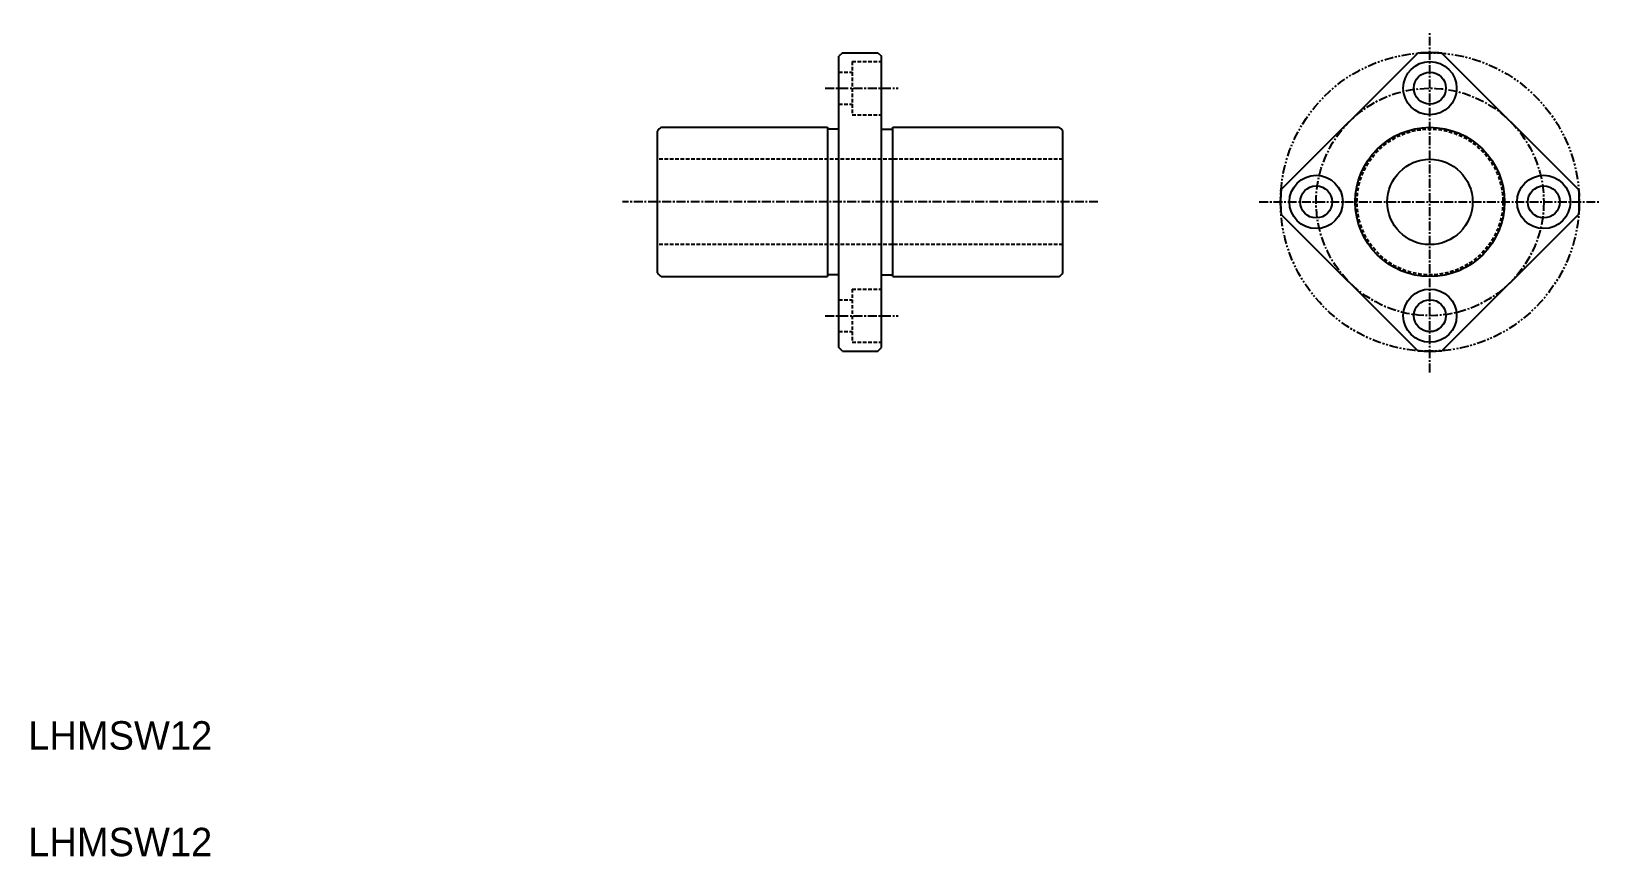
# Model space of a CAD drawing. Extents: x 10 to 231, y 10 to 126.
import ezdxf

# ---------------------------------------------------------------- set-up
doc = ezdxf.new("R2010")
doc.units = 0
for name, pattern in [('CENTER', [2, 1.25, -0.25, 0.25, -0.25]), ('DASHED', [0.75, 0.5, -0.25]), ('PHANTOM', [2.5, 1.25, -0.25, 0.25, -0.25, 0.25, -0.25])]:
    doc.linetypes.add(name, pattern=pattern)
doc.layers.get('0').update_dxf_attribs({"linetype": 'CONTINUOUS'})
doc.layers.add('CENTER', color=1, linetype='CENTER')

msp = doc.modelspace()

# ---------------------------------------------------------------- linework, layer by layer
at = {"color": 7, "linetype": 'CONTINUOUS'}
for p, q in [((124.45, 123.05), (123.95, 122.55)), ((123.95, 81.55), (123.95, 122.55)), ((124.45, 123.05), (129.45, 123.05)), ((129.45, 123.05), (129.95, 122.55)), ((129.95, 81.55), (129.95, 122.55)), ((205.36, 122.98), (186.12, 103.74)), ((227.99, 103.74), (208.75, 122.98)), ((98.99, 112.55), (122.35, 112.55)), ((122.35, 112.55), (122.35, 91.55)), ((131.55, 112.55), (154.9, 112.55)), ((131.55, 91.55), (131.55, 112.55)), ((98.45, 92.09), (98.45, 112.01)), ((123.95, 112.3), (122.35, 112.3)), ((129.95, 112.3), (131.55, 112.3)), ((155.45, 92.09), (155.45, 112.01)), ((205.36, 81.12), (186.12, 100.35)), ((227.99, 100.35), (208.75, 81.12)), ((98.99, 91.55), (122.35, 91.55)), ((123.95, 91.8), (122.35, 91.8)), ((129.95, 91.8), (131.55, 91.8)), ((131.55, 91.55), (154.9, 91.55)), ((124.45, 81.05), (123.95, 81.55)), ((124.45, 81.05), (129.45, 81.05)), ((129.45, 81.05), (129.95, 81.55))]:
    msp.add_line(p, q, dxfattribs=at)
at = {"color": 3, "linetype": 'DASHED'}
for p, q in [((125.85, 121.8), (125.85, 114.3)), ((125.85, 121.8), (129.95, 121.8)), ((123.95, 120.3), (125.85, 120.3)), ((123.95, 115.8), (125.85, 115.8)), ((125.85, 114.3), (129.95, 114.3)), ((155.45, 108.05), (98.45, 108.05)), ((155.45, 96.05), (98.45, 96.05)), ((123.95, 88.3), (125.85, 88.3)), ((125.85, 89.8), (125.85, 82.3)), ((125.85, 89.8), (129.95, 89.8)), ((123.95, 83.8), (125.85, 83.8)), ((125.85, 82.3), (129.95, 82.3))]:
    msp.add_line(p, q, dxfattribs=at)
at = {"color": 3, "linetype": 'PHANTOM'}
msp.add_circle((207.06, 102.05), 21, dxfattribs=at)
at = {"color": 7, "linetype": 'CONTINUOUS'}
for centre, radius in [((207.06, 118.05), 3.75), ((207.06, 118.05), 2.25), ((207.06, 102.05), 10.5), ((207.06, 102.05), 6), ((191.06, 102.05), 3.75), ((191.06, 102.05), 2.25), ((223.06, 102.05), 3.75), ((223.06, 102.05), 2.25), ((207.06, 86.05), 3.75), ((207.06, 86.05), 2.25)]:
    msp.add_circle(centre, radius, dxfattribs=at)
at = {"color": 3, "linetype": 'DASHED'}
msp.add_circle((207.06, 102.05), 10.25, dxfattribs=at)
at = {"color": 7, "linetype": 'CONTINUOUS'}
for centre, radius, start, end in [((207.06, 102.05), 21, 85.3676, 94.6324), ((99.6, 111.4), 1.3, 117.7958, 152.2042), ((154.3, 111.4), 1.3, 27.7958, 62.2042), ((207.06, 102.05), 21, 175.3676, 184.6324), ((207.06, 102.05), 21, 355.3676, 4.6324), ((99.6, 92.7), 1.3, 207.7958, 242.2042), ((154.3, 92.7), 1.3, 297.7958, 332.2042), ((207.06, 102.05), 21, 265.3676, 274.6324)]:
    msp.add_arc(centre, radius, start, end, dxfattribs=at)
at = {"layer": 'CENTER', "color": 1, "linetype": 'CENTER'}
for p, q in [((207.06, 78.05), (207.06, 126.05)), ((122.03, 118.05), (132.29, 118.05)), ((160.38, 102.05), (93.55, 102.05)), ((183.06, 102.05), (231.06, 102.05)), ((122.03, 86.05), (132.29, 86.05))]:
    msp.add_line(p, q, dxfattribs=at)
msp.add_circle((207.06, 102.05), 16, dxfattribs=at)

# ---------------------------------------------------------------- texts
at = {"color": 7, "linetype": 'CONTINUOUS'}
for p in [(10, 25), (10, 10)]:
    msp.add_text('LHMSW12', height=4, dxfattribs=at).set_placement(p)

doc.saveas('drawing.dxf')
